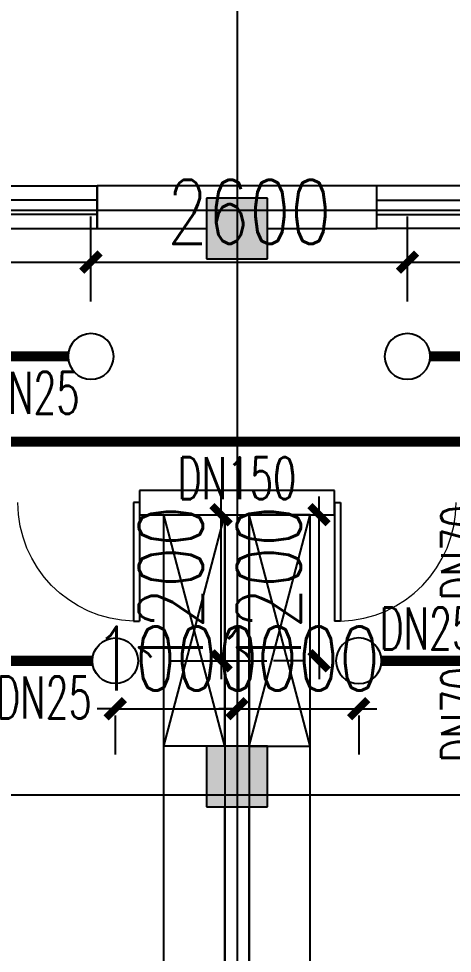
# Model space of a CAD drawing. Extents: x 0 to 2838408, y -923048 to 203859.
# Drawn here: x 2711469 to 2715031, y -682643 to -674968 of the extents above; entities that cross this region are included whole.
import ezdxf

# ---------------------------------------------------------------- set-up
doc = ezdxf.new("R2010")
doc.units = 0
doc.header["$LTSCALE"] = 1000
for name, color, linetype in [('A-Fixt', 81, 'Continuous'), ('COLUMN', 9, 'Continuous'), ('DIM_喷淋', 3, 'Continuous'), ('DOTE', 8, 'Continuous'), ('EQUIP_喷头', 7, 'Continuous'), ('PIPE-喷淋', 6, 'Continuous'), ('PUB_HATCH', 8, 'Continuous'), ('TEXT_喷淋', 7, 'Continuous'), ('TWT_DIM', 3, 'Continuous'), ('WALL', 9, 'Continuous'), ('WINDOW', 4, 'Continuous'), ('XREF', 8, 'Continuous')]:
    doc.layers.add(name, color=color, linetype=linetype)
doc.styles.add('_TCH_DIM_T3', font='SIMPLEX', dxfattribs={"width": 0.75, "bigfont": 'HZTXT'})
doc.styles.add('_TWT_PIPEDN', font='SIMPLEX', dxfattribs={"width": 0.8, "height": 2.3, "bigfont": 'HZTXT'})
doc.dimstyles.new('_TWT_ARCH&&150', dxfattribs={"dimtxt": 525, "dimasz": 150, "dimexe": 375, "dimexo": 450, "dimgap": 150, "dimtad": 1, "dimdec": 0, "dimzin": 0, "dimdsep": 46, "dimtxsty": '_TCH_DIM_T3', "dimblk": 'ARCHTICK', "dimcen": 0.09, "dimclrt": 7, "dimazin": 2, "dimtfac": 1, "dimtdec": 0, "dimtix": 1, "dimtmove": 2, "dimatfit": 3, "dimfxl": 1, "dimtolj": 1, "dimtzin": 0, "dimarcsym": 0})

# ---------------------------------------------------------------- blocks, each defined once
blk = doc.blocks.new('宿舍')
at = {"layer": 'A-Fixt'}
for p, q in [((47853.8, 13801.7), (48353.8, 15701.7)), ((48353.8, 13801.7), (47853.8, 15701.7)), ((47853.8, 13801.7), (48353.8, 13801.7))]:
    blk.add_line(p, q, dxfattribs=at)
blk.add_lwpolyline([(47853.8, 8601.7), (48353.8, 8601.7), (48353.8, 15701.7), (47853.8, 15701.7)], close=True, dxfattribs=at)
blk = doc.blocks.new('$WINLIB2D$00000001')
at = {"color": 0}
for points in [[(-0.5, 0.5), (-0.5, -0.5)], [(-0.5, 0.5), (0.5, 0.5)], [(0.5, -0.5), (0.5, 0.5)], [(0.5, 0.1667), (-0.5, 0.1667)], [(0.5, -0.1667), (-0.5, -0.1667)], [(-0.5, -0.5), (0.5, -0.5)]]:
    blk.add_lwpolyline(points, dxfattribs=at)
blk = doc.blocks.new('$DorLib2D$00000001')
for p, q in [((0.45, 0.975), (0.5, 0.975)), ((0.45, 0), (0.45, 0.975)), ((0.5, 0), (0.5, 0.975)), ((0.5, 0), (0.45, 0))]:
    blk.add_line(p, q)
at = {"lineweight": 13}
blk.add_arc((0.475, 0), 0.975, 91.46928, 180, dxfattribs=at)
blk = doc.blocks.new('4F1')
at = {"layer": 'PUB_HATCH'}
for points in [[(2377466.7, -676441.3), (2376966.7, -676441.3), (2376966.7, -676941.3), (2377466.7, -676941.3)], [(2377466.7, -680941.3), (2376966.7, -680941.3), (2376966.7, -681441.3), (2377466.7, -681441.3)]]:
    blk.add_hatch(color=256, dxfattribs=at).paths.add_polyline_path(points)
at = {"layer": 'COLUMN'}
for p, q in [((2377466.7, -676441.3), (2376966.7, -676441.3)), ((2376966.7, -676441.3), (2376966.7, -676941.3)), ((2377466.7, -676941.3), (2377466.7, -676441.3)), ((2376966.7, -676941.3), (2377466.7, -676941.3)), ((2377466.7, -680941.3), (2376966.7, -680941.3)), ((2376966.7, -680941.3), (2376966.7, -681441.3)), ((2377466.7, -681441.3), (2377466.7, -680941.3)), ((2376966.7, -681441.3), (2377466.7, -681441.3))]:
    blk.add_line(p, q, dxfattribs=at)
at = {"layer": 'DOTE'}
for p, q in [((2377216.7, -606941.3), (2377216.7, -690141.3)), ((2343216.7, -676541.3), (2453916.7, -676541.3)), ((2343216.7, -681341.3), (2453916.7, -681341.3))]:
    blk.add_line(p, q, dxfattribs=at)
at = {"layer": 'WALL'}
for p, q in [((2377216.7, -676341.3), (2376066.7, -676341.3)), ((2376066.7, -676341.3), (2376066.7, -676691.3)), ((2378366.7, -676341.3), (2377216.7, -676341.3)), ((2378366.7, -676691.3), (2378366.7, -676341.3)), ((2376066.7, -676691.3), (2376966.7, -676691.3)), ((2377466.7, -676691.3), (2378366.7, -676691.3)), ((2377216.7, -678841.3), (2376416.7, -678841.3)), ((2376416.7, -678841.3), (2376416.7, -679041.3)), ((2378016.7, -678841.3), (2377216.7, -678841.3)), ((2378016.7, -679041.3), (2378016.7, -678841.3)), ((2376416.7, -679041.3), (2377116.7, -679041.3)), ((2377116.7, -680941.3), (2377116.7, -679041.3)), ((2377316.7, -680941.3), (2377316.7, -679041.3)), ((2377316.7, -679041.3), (2378016.7, -679041.3)), ((2377116.7, -686141.3), (2377116.7, -681441.3)), ((2377316.7, -686141.3), (2377316.7, -681441.3))]:
    blk.add_line(p, q, dxfattribs=at)
at = {"xscale": -1, "rotation": 359.9999999999999}
blk.add_blockref('宿舍', (2424970.6, -694743), dxfattribs=at)
blk.add_blockref('宿舍', (2329462.9, -694743))
at = {"layer": 'WINDOW'}
for name, p, xscale, yscale, zscale in [('$WINLIB2D$00000001', (2375166.7, -676516.3), 1800, 350, 1800), ('$DorLib2D$00000001', (2378516.7, -678941.3), -1000, -1000, -1000)]:
    blk.add_blockref(name, p, dxfattribs=dict(at, xscale=xscale, yscale=yscale, zscale=zscale))
for name, p, xscale, yscale, zscale, rotation in [('$WINLIB2D$00000001', (2379266.7, -676516.3), -1800, 350, -1800, 359.9999999999991), ('$DorLib2D$00000001', (2375916.7, -678941.3), -1000, 1000, -1000, 180)]:
    blk.add_blockref(name, p, dxfattribs=dict(at, xscale=xscale, yscale=yscale, zscale=zscale, rotation=rotation))
blk = doc.blocks.new('_ArchTick')
at = {"color": 0, "linetype": 'ByBlock', "const_width": 0.4}
blk.add_lwpolyline([(-0.5, -0.5), (0.5, 0.5)], dxfattribs=at)
blk = doc.blocks.new('*D2719')
at = {"layer": 'Defpoints', "color": 0, "linetype": 'ByBlock', "transparency": 16777216}
for p in [(2713262.5, -680241.3), (2714262.5, -680241.3), (2714262.5, -680634.6)]:
    blk.add_point(p, dxfattribs=at)
at = {"layer": 'TWT_DIM', "color": 0, "linetype": 'ByBlock', "lineweight": -2, "transparency": 16777216}
for p, q in [((2713262.5, -680634.6), (2713112.5, -680634.6)), ((2713262.5, -680634.6), (2714262.5, -680634.6)), ((2714262.5, -680634.6), (2714412.5, -680634.6)), ((2713262.5, -680691.3), (2713262.5, -681009.6)), ((2714262.5, -680691.3), (2714262.5, -681009.6))]:
    blk.add_line(p, q, dxfattribs=at)
at = {"layer": 'TWT_DIM', "color": 0, "linetype": 'ByBlock', "lineweight": -2, "transparency": 16777216, "xscale": 150, "yscale": 150, "zscale": 150}
blk.add_blockref('_ArchTick', (2713262.5, -680634.6), dxfattribs=at)
at = {"layer": 'TWT_DIM', "color": 0, "linetype": 'ByBlock', "lineweight": -2, "transparency": 16777216, "xscale": 150, "yscale": 150, "zscale": 150, "rotation": 180}
blk.add_blockref('_ArchTick', (2714262.5, -680634.6), dxfattribs=at)
at = {"layer": 'TWT_DIM', "color": 7, "linetype": 'ByBlock', "transparency": 16777216, "insert": (2713762.5, -680222.1), "char_height": 525, "attachment_point": 5, "style": '_TCH_DIM_T3'}
blk.add_mtext('\\A1;1000', dxfattribs=at)
blk = doc.blocks.new('*D2721')
at = {"layer": 'Defpoints', "color": 0, "linetype": 'ByBlock', "transparency": 16777216}
for p in [(2713936.2, -679041.3), (2714262.5, -679041.3), (2714262.5, -680241.3)]:
    blk.add_point(p, dxfattribs=at)
at = {"layer": 'TWT_DIM', "color": 0, "linetype": 'ByBlock', "lineweight": -2, "transparency": 16777216}
for p, q in [((2713936.2, -679041.3), (2713936.2, -678891.3)), ((2713812.5, -679041.3), (2713561.2, -679041.3)), ((2713936.2, -680241.3), (2713936.2, -679041.3)), ((2713812.5, -680241.3), (2713561.2, -680241.3)), ((2713936.2, -680241.3), (2713936.2, -680391.3))]:
    blk.add_line(p, q, dxfattribs=at)
at = {"layer": 'TWT_DIM', "color": 0, "linetype": 'ByBlock', "lineweight": -2, "transparency": 16777216, "xscale": 150, "yscale": 150, "zscale": 150}
for p, rotation in [((2713936.2, -679041.3), 270), ((2713936.2, -680241.3), 90)]:
    blk.add_blockref('_ArchTick', p, dxfattribs=dict(at, rotation=rotation))
at = {"layer": 'TWT_DIM', "color": 7, "linetype": 'ByBlock', "transparency": 16777216, "insert": (2713523.7, -679641.3), "char_height": 525, "attachment_point": 5, "rotation": 90, "style": '_TCH_DIM_T3'}
blk.add_mtext('\\A1;1200', dxfattribs=at)
blk = doc.blocks.new('*D2725')
at = {"layer": 'Defpoints', "color": 0, "linetype": 'ByBlock', "transparency": 16777216}
for p in [(2712262.5, -680241.3), (2713262.5, -680241.3), (2713262.5, -680634.6)]:
    blk.add_point(p, dxfattribs=at)
at = {"layer": 'TWT_DIM', "color": 0, "linetype": 'ByBlock', "lineweight": -2, "transparency": 16777216}
for p, q in [((2712262.5, -680634.6), (2712112.5, -680634.6)), ((2712262.5, -680634.6), (2713262.5, -680634.6)), ((2713262.5, -680634.6), (2713412.5, -680634.6)), ((2712262.5, -680691.3), (2712262.5, -681009.6)), ((2713262.5, -680691.3), (2713262.5, -681009.6))]:
    blk.add_line(p, q, dxfattribs=at)
at = {"layer": 'TWT_DIM', "color": 0, "linetype": 'ByBlock', "lineweight": -2, "transparency": 16777216, "xscale": 150, "yscale": 150, "zscale": 150}
blk.add_blockref('_ArchTick', (2712262.5, -680634.6), dxfattribs=at)
at = {"layer": 'TWT_DIM', "color": 0, "linetype": 'ByBlock', "lineweight": -2, "transparency": 16777216, "xscale": 150, "yscale": 150, "zscale": 150, "rotation": 180}
blk.add_blockref('_ArchTick', (2713262.5, -680634.6), dxfattribs=at)
at = {"layer": 'TWT_DIM', "color": 7, "linetype": 'ByBlock', "transparency": 16777216, "insert": (2712762.5, -680222.1), "char_height": 525, "attachment_point": 5, "style": '_TCH_DIM_T3'}
blk.add_mtext('\\A1;1000', dxfattribs=at)
blk = doc.blocks.new('*D2727')
at = {"layer": 'Defpoints', "color": 0, "linetype": 'ByBlock', "transparency": 16777216}
for p in [(2712262.5, -679041.3), (2713131.8, -679041.3), (2712262.5, -680241.3)]:
    blk.add_point(p, dxfattribs=at)
at = {"layer": 'TWT_DIM', "color": 0, "linetype": 'ByBlock', "lineweight": -2, "transparency": 16777216}
for p, q in [((2713131.8, -679041.3), (2713131.8, -678891.3)), ((2712712.5, -679041.3), (2713506.8, -679041.3)), ((2713131.8, -680241.3), (2713131.8, -679041.3)), ((2712712.5, -680241.3), (2713506.8, -680241.3)), ((2713131.8, -680241.3), (2713131.8, -680391.3))]:
    blk.add_line(p, q, dxfattribs=at)
at = {"layer": 'TWT_DIM', "color": 0, "linetype": 'ByBlock', "lineweight": -2, "transparency": 16777216, "xscale": 150, "yscale": 150, "zscale": 150}
for p, rotation in [((2713131.8, -679041.3), 270), ((2713131.8, -680241.3), 90)]:
    blk.add_blockref('_ArchTick', p, dxfattribs=dict(at, rotation=rotation))
at = {"layer": 'TWT_DIM', "color": 7, "linetype": 'ByBlock', "transparency": 16777216, "insert": (2712719.3, -679641.3), "char_height": 525, "attachment_point": 5, "rotation": 90, "style": '_TCH_DIM_T3'}
blk.add_mtext('\\A1;1200', dxfattribs=at)
blk = doc.blocks.new('*D3181')
at = {"layer": 'Defpoints', "color": 0, "linetype": 'ByBlock', "transparency": 16777216}
for p in [(2717362.5, -676966.9), (2714662.5, -677741.3), (2717362.5, -677741.3)]:
    blk.add_point(p, dxfattribs=at)
at = {"layer": 'DIM_喷淋', "color": 0, "linetype": 'ByBlock', "lineweight": -2, "transparency": 16777216}
for p, q in [((2714662.5, -677291.3), (2714662.5, -676591.9)), ((2717362.5, -677291.3), (2717362.5, -676591.9)), ((2714662.5, -676966.9), (2717362.5, -676966.9))]:
    blk.add_line(p, q, dxfattribs=at)
at = {"layer": 'DIM_喷淋', "color": 0, "linetype": 'ByBlock', "lineweight": -2, "transparency": 16777216, "xscale": 150, "yscale": 150, "zscale": 150, "rotation": 180}
blk.add_blockref('_ArchTick', (2714662.5, -676966.9), dxfattribs=at)
at = {"layer": 'DIM_喷淋', "color": 0, "linetype": 'ByBlock', "lineweight": -2, "transparency": 16777216, "xscale": 150, "yscale": 150, "zscale": 150}
blk.add_blockref('_ArchTick', (2717362.5, -676966.9), dxfattribs=at)
at = {"layer": 'DIM_喷淋', "color": 7, "linetype": 'ByBlock', "transparency": 16777216, "insert": (2716012.5, -676554.4), "char_height": 525, "attachment_point": 5, "style": '_TCH_DIM_T3'}
blk.add_mtext('\\A1;2700', dxfattribs=at)
blk = doc.blocks.new('*D3182')
at = {"layer": 'Defpoints', "color": 0, "linetype": 'ByBlock', "transparency": 16777216}
for p in [(2714662.5, -676966.9), (2712062.5, -677741.3), (2714662.5, -677741.3)]:
    blk.add_point(p, dxfattribs=at)
at = {"layer": 'DIM_喷淋', "color": 0, "linetype": 'ByBlock', "lineweight": -2, "transparency": 16777216}
for p, q in [((2712062.5, -677291.3), (2712062.5, -676591.9)), ((2714662.5, -677291.3), (2714662.5, -676591.9)), ((2712062.5, -676966.9), (2714662.5, -676966.9))]:
    blk.add_line(p, q, dxfattribs=at)
at = {"layer": 'DIM_喷淋', "color": 0, "linetype": 'ByBlock', "lineweight": -2, "transparency": 16777216, "xscale": 150, "yscale": 150, "zscale": 150, "rotation": 180}
blk.add_blockref('_ArchTick', (2712062.5, -676966.9), dxfattribs=at)
at = {"layer": 'DIM_喷淋', "color": 0, "linetype": 'ByBlock', "lineweight": -2, "transparency": 16777216, "xscale": 150, "yscale": 150, "zscale": 150}
blk.add_blockref('_ArchTick', (2714662.5, -676966.9), dxfattribs=at)
at = {"layer": 'DIM_喷淋', "color": 7, "linetype": 'ByBlock', "transparency": 16777216, "insert": (2713362.5, -676554.4), "char_height": 525, "attachment_point": 5, "style": '_TCH_DIM_T3'}
blk.add_mtext('\\A1;2600', dxfattribs=at)
blk = doc.blocks.new('*D3183')
at = {"layer": 'Defpoints', "color": 0, "linetype": 'ByBlock', "transparency": 16777216}
for p in [(2712062.5, -676966.9), (2709362.5, -677741.3), (2712062.5, -677741.3)]:
    blk.add_point(p, dxfattribs=at)
at = {"layer": 'DIM_喷淋', "color": 0, "linetype": 'ByBlock', "lineweight": -2, "transparency": 16777216}
for p, q in [((2709362.5, -677291.3), (2709362.5, -676591.9)), ((2712062.5, -677291.3), (2712062.5, -676591.9)), ((2709362.5, -676966.9), (2712062.5, -676966.9))]:
    blk.add_line(p, q, dxfattribs=at)
at = {"layer": 'DIM_喷淋', "color": 0, "linetype": 'ByBlock', "lineweight": -2, "transparency": 16777216, "xscale": 150, "yscale": 150, "zscale": 150, "rotation": 180}
blk.add_blockref('_ArchTick', (2709362.5, -676966.9), dxfattribs=at)
at = {"layer": 'DIM_喷淋', "color": 0, "linetype": 'ByBlock', "lineweight": -2, "transparency": 16777216, "xscale": 150, "yscale": 150, "zscale": 150}
blk.add_blockref('_ArchTick', (2712062.5, -676966.9), dxfattribs=at)
at = {"layer": 'DIM_喷淋', "color": 7, "linetype": 'ByBlock', "transparency": 16777216, "insert": (2710712.5, -676554.4), "char_height": 525, "attachment_point": 5, "style": '_TCH_DIM_T3'}
blk.add_mtext('\\A1;2700', dxfattribs=at)
blk = doc.blocks.new('$TwtSys$00000125')
blk.add_circle((0, 0, 0), 1)

msp = doc.modelspace()

# ---------------------------------------------------------------- linework, layer by layer
at = {"layer": 'PIPE-喷淋', "linetype": 'ByBlock', "ltscale": 1.5, "const_width": 82.5}
for points in [[(2711112.5, -677741.3), (2711875, -677741.3)], [(2714850, -677741.3), (2717175, -677741.3)], [(2711112.5, -678441.3), (2715412.5, -678441.3)], [(2711112.5, -680241.3), (2712075, -680241.3)], [(2714450, -680241.3), (2715412.5, -680241.3)]]:
    msp.add_lwpolyline(points, dxfattribs=at)

# ---------------------------------------------------------------- block references
at = {"layer": 'EQUIP_喷头', "linetype": 'ByBlock', "xscale": 187.5, "yscale": -187.5, "zscale": 187.5}
for p in [(2712062.5, -677741.3), (2714662.5, -677741.3), (2714262.5, -680241.3)]:
    msp.add_blockref('$TwtSys$00000125', p, dxfattribs=at)
at = {"layer": 'EQUIP_喷头', "linetype": 'ByBlock', "xscale": 187.5, "yscale": 187.5, "zscale": 187.5, "rotation": 180}
msp.add_blockref('$TwtSys$00000125', (2712262.5, -680241.3), dxfattribs=at)
at = {"layer": 'XREF'}
msp.add_blockref('4F1', (336045.8, 0), dxfattribs=at)

# ---------------------------------------------------------------- texts
at = {"layer": 'TEXT_喷淋', "color": 251, "linetype": 'ByBlock', "style": '_TWT_PIPEDN', "width": 0.64}
msp.add_text('DN25', height=345, rotation=359.99999, dxfattribs=at).set_placement((2711182.7, -678213.8))
at = {"layer": 'TEXT_喷淋', "linetype": 'ByBlock', "style": '_TWT_PIPEDN', "width": 0.64}
msp.add_text('DN150', height=345, dxfattribs=at).set_placement((2712773.6, -678913.8))
for p in [(2715285, -679746.1), (2715285, -681076.4)]:
    msp.add_text('DN70', height=345, rotation=90, dxfattribs=at).set_placement(p)
at = {"layer": 'TEXT_喷淋', "color": 251, "linetype": 'ByBlock', "style": '_TWT_PIPEDN', "width": 0.64}
for p in [(2714432.7, -680148.3), (2711282.7, -680713.8)]:
    msp.add_text('DN25', height=345, dxfattribs=at).set_placement(p)

# ---------------------------------------------------------------- dimensions: what is measured, and where the dimension line sits
at = {"layer": 'DIM_喷淋', "linetype": 'ByBlock'}
for p1, p2, picture, middle in [((2709362.5, -677741.3), (2712062.5, -677741.3), '*D3183', (2710712.5, -676554.4)), ((2712062.5, -677741.3), (2714662.5, -677741.3), '*D3182', (2713362.5, -676554.4)), ((2714662.5, -677741.3), (2717362.5, -677741.3), '*D3181', (2716012.5, -676554.4))]:
    dim = msp.add_aligned_dim(p1=p1, p2=p2, distance=774.4, dimstyle='_TWT_ARCH&&150', dxfattribs=at)
    dim.commit()
    dim.dimension.update_dxf_attribs({"geometry": picture, "text_midpoint": middle})
at = {"layer": 'TWT_DIM', "linetype": 'ByBlock'}
for p1, p2, distance, picture, middle in [((2712262.5, -680241.3), (2712262.5, -679041.3), -869.3, '*D2727', (2712719.3, -679641.3)), ((2714262.5, -680241.3), (2714262.5, -679041.3), 326.4, '*D2721', (2713523.7, -679641.3)), ((2712262.5, -680241.3), (2713262.5, -680241.3), -393.4, '*D2725', (2712762.5, -680222.1)), ((2713262.5, -680241.3), (2714262.5, -680241.3), -393.4, '*D2719', (2713762.5, -680222.1))]:
    dim = msp.add_aligned_dim(p1=p1, p2=p2, distance=distance, dimstyle='_TWT_ARCH&&150', dxfattribs=at)
    dim.commit()
    dim.dimension.update_dxf_attribs({"geometry": picture, "text_midpoint": middle})

doc.saveas('drawing.dxf')
